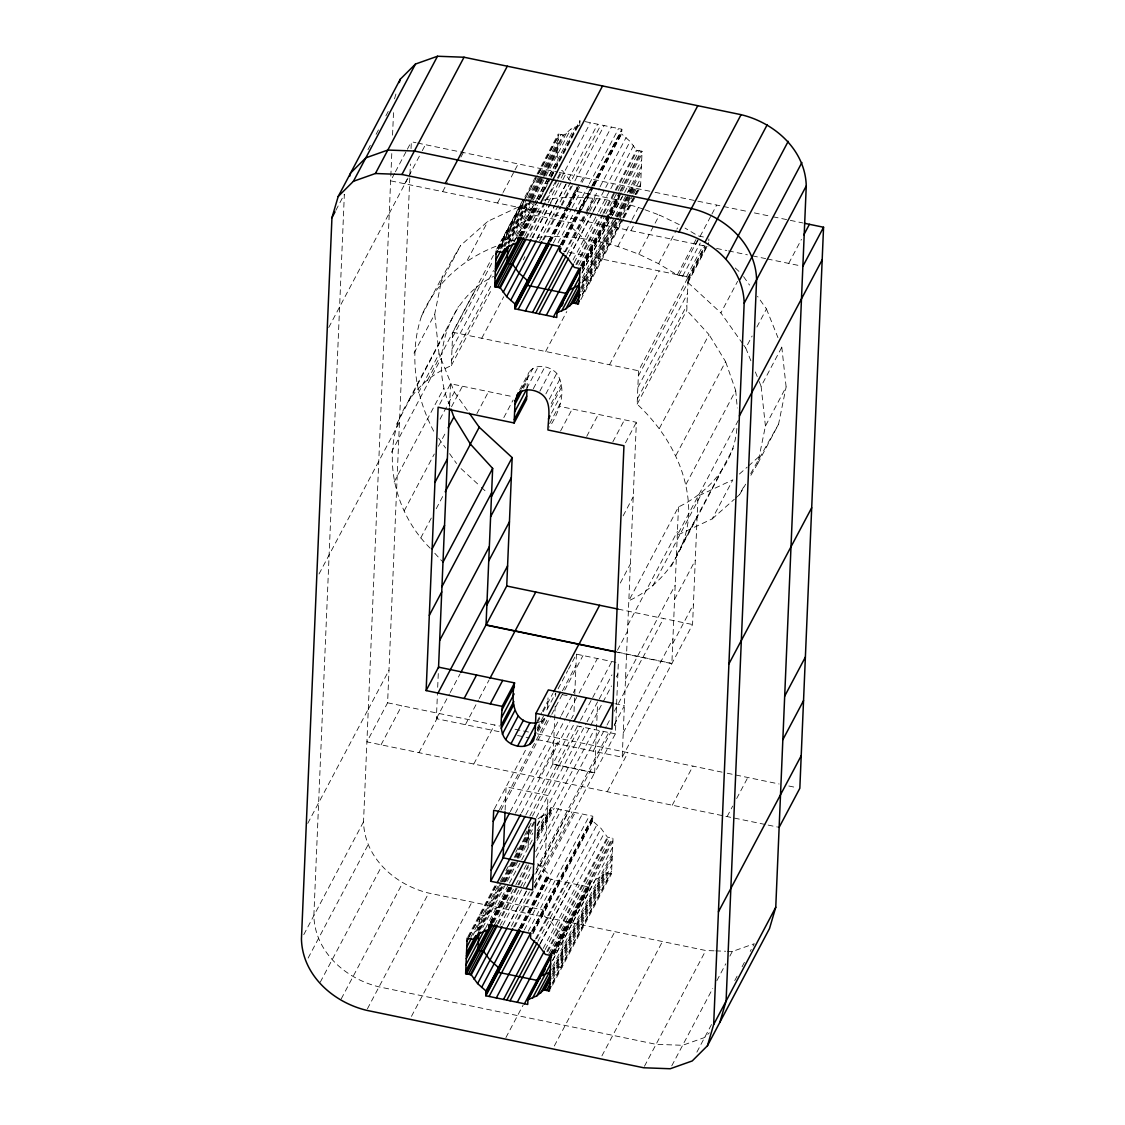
<?xml version="1.0" encoding="UTF-8"?>
<svg xmlns="http://www.w3.org/2000/svg" width="1125" height="1125" viewBox="0 0 1125 1125"><rect width="100%" height="100%" fill="white"/><g stroke="black" fill="none" stroke-linecap="round" stroke-linejoin="round"><path stroke-width="0.75" stroke-dasharray="5 3.75" d="M714.052 950.822L705.755 950.512L428.695 893.067C395.311 885.052 364.416 857.939 363.53 821.784L391.823 152.494M392.555 135.155L393.581 110.883M765 824.442L366.905 741.881L387.605 702.802L409.795 177.82M409.95 174.333L410.386 164.039M411.033 148.613L411.328 141.764L416.039 142.734M499.036 731.658L436.373 718.664L437.414 694.209M437.695 687.277L438.286 673.397M449.578 406.505L450.534 383.752L513.042 396.717M430.13 548.156C376.973 495.548 376.158 398.616 451.294 365.611L452.714 332.241L493.425 255.347M501.947 248.569L502.383 238.43L514.336 240.905M478.8 932.484L479.559 914.723L485.156 915.891L492.131 909.914L501.047 906.075L501.244 901.322L543.15 910.013L542.939 914.766L551.391 922.205L557.733 930.938L563.358 932.105L561.853 967.598L556.228 966.431L553.022 969.666L602.677 875.869L605.897 872.62L611.522 873.788L613.013 838.294L607.402 837.127L601.045 828.408L592.608 820.955L592.805 816.216L550.913 807.525L537.075 833.667M433.673 431.184C415.209 395.705 408.642 354.333 421.594 315.886C436.345 280.955 466.692 256.12 502.144 244.013L522.83 204.933L522.956 202.261M505.111 810.127L506.095 786.839L548.002 795.516L544.992 866.503L535.247 864.492M527.02 388.505L527.484 377.494L529.045 372.206C535.753 362.995 549.83 365.892 556.763 373.359C567.619 389.714 559.477 412.186 549.478 427.05M528.103 847.547L528.975 826.748M556.889 166.655L558.267 133.931L563.864 135.098L570.853 129.136L579.755 125.283M547.58 708.497L548.03 697.894M521.859 927.717L547.917 878.513L548.114 873.759L536.217 862.073M536.878 838.406L550.716 812.264L550.913 807.525M555.216 706.092L552.755 764.255L594.647 772.945L615.347 733.852L618.342 662.864L576.45 654.173L568.491 669.206M555.623 696.431L555.764 693.028L545.175 713.025M568.814 206.902L576.956 191.531L577.153 186.778L566.578 206.761M579.783 124.552L579.952 120.544L549.83 177.441M576.45 654.173L573.919 714.08L571.528 718.58M553.978 954.858L589.809 887.203L590.006 882.436L602.677 875.869M594.647 772.945L597.6 703.308M582.216 269.423L618.848 200.222L619.059 195.455L608.47 215.452M581.752 209.32L621.647 133.973L621.858 129.234L583.228 121.219M624.277 217.561L640.561 186.806L642.066 151.312L636.441 150.145L630.098 141.427L621.647 133.973M537.694 739.673L622.209 757.195L636.37 422.297L560.348 406.533M736.889 428.456C734.147 463.233 709.158 492.244 678.488 506.953L628.833 600.75C662.808 585.112 686.925 551.658 688.739 514.012C689.414 471.6 667.448 432.548 637.144 404.142L638.55 370.772L688.219 276.961L563.358 251.072M678.488 506.953L671.864 663.623L617.611 652.373M637.144 404.142L686.798 310.331L688.219 276.961M622.209 757.195L692.564 624.544L697.992 496.125L732.881 479.812L712.181 518.906L677.292 535.219L738.408 420.202M708.792 240.792L708.862 238.95M449.93 405.872C429.131 359.817 446.92 298.927 493.509 276.413M414.014 353.18L434.714 314.1L442.294 276.806L460.561 245.517L487.955 221.231L522.83 204.933M750.881 475.256L757.842 463.331L765.422 426.052L786.122 386.958L781.805 347.203L780.525 344.025M757.842 463.331L778.542 424.252L786.122 386.958M394.509 98.845L396.9 90.675M335.827 210.403L344.363 194.273L313.861 915.595C314.747 951.736 345.642 978.863 379.027 986.864L656.086 1044.323L682.636 1045.294L704.63 1037.503L709.312 1032.82M367.973 149.681L371.222 143.536M376.116 134.311L378.562 129.698M385.889 115.847L388.322 111.234M394.608 173.334L390.628 180.844L707.977 246.656M395.409 171.83L406.547 150.778M407.348 149.273L411.328 141.764M328.725 327.502L389.264 213.173M404.761 183.783L421.481 152.213M422.269 150.708L425.461 144.689M389.25 213.412L409.148 175.838M442.645 191.63L447.427 182.616M460.955 157.064L463.345 152.55M421.594 315.886L442.294 276.806M439.875 284.611L460.561 245.517M497.503 203.006L502.284 193.992M503.072 192.487L514.223 171.436M515.011 169.931L518.203 163.927M467.255 260.325L487.955 221.231M408.867 400.078L458.536 306.281M396.548 424.28L446.217 330.469M319.022 573.989L399.459 422.283M418.331 392.934L439.031 353.841L434.714 314.1M496.673 249.202L502.383 238.43M427.43 380.334L477.098 286.537M523.069 199.575L502.369 238.669L513.337 240.933L534.023 201.853M502.327 239.498L523.027 200.419M497.742 248.259L521.634 203.133M524.883 196.988L536.288 175.458M537.103 173.925L558.267 133.931M498.614 248.442L537.159 175.641M537.975 174.108L559.139 134.114M498.389 249.567L524.77 199.758M525.586 198.225L537.792 175.162M538.608 173.616L558.155 136.716M391.402 452.348L441.056 358.552M502.172 243.183L522.872 204.089M452.489 337.444L493.2 260.564M499.711 248.259L502.158 243.647M500.541 248.836L526.88 199.111M527.681 197.564L539.086 176.034M539.902 174.502L561.066 134.522M502.791 246.881L527.766 199.716M528.581 198.169L557.888 142.819M504.014 246.305L528.792 199.505M529.608 197.972L562.992 134.916M507.853 239.808L528.539 200.714M504.886 246.488L529.678 199.688M530.494 198.155L541.884 176.625M542.7 175.078L563.864 135.098M530.761 199.659L507.966 242.719L508.598 227.742L514.209 228.909L521.184 222.933L530.086 219.094L530.297 214.341L572.189 223.031L571.992 227.784L580.43 235.223L586.772 243.956L592.397 245.123L590.892 280.617L585.281 279.45L582.061 282.684L616.261 218.095M531.577 198.127L542.981 176.597M543.797 175.064L557.634 148.922M452.011 348.919L493.537 270.492M508.106 243.267L530.452 201.066M531.267 199.533L567.084 131.878M508.669 243.956L531.464 200.897M532.28 199.364L557.522 151.692M510.989 242.114L532.969 200.602M533.391 199.87L545.611 176.808M546.005 175.992L570.853 129.136M513.984 242.072L535.978 200.545M536.794 199.013L557.142 160.566M451.519 360.394L492.23 283.5M515.334 239.78L536.006 200.742M536.822 199.209L575.086 126.928M518.653 236.334L537.623 200.503M538.439 198.97L549.014 178.973M519.398 235.603L537.581 201.248M538.397 199.716L549.802 178.186M550.617 176.639L579.923 121.289M451.294 365.611L492.005 288.717M520.102 235.772L535.894 205.959M539.142 199.8L548.1 182.883M551.362 176.738L579.853 122.92M520.242 235.856L536.527 205.102M540.605 197.423L550.364 178.959M551.18 177.427L554.442 171.281M520.805 235.941L536.639 206.044M520.777 236.672L537.413 205.256M521.761 235.561L538.045 204.806M522.633 235.744L538.917 204.989M394.102 482.048L443.77 388.252M524.559 236.137L540.844 205.383M525.67 238.078L544.402 202.711M545.217 201.164L556.608 179.634M557.423 178.102L561.487 170.409L562.373 170.592L570.712 181.28M526.542 238.261L557.48 179.817M558.295 178.284L562.373 170.592M439.664 404.283L450.534 383.752M529.903 237.037L547.284 204.216M548.1 202.683L560.306 179.606M561.122 178.073L590.442 122.709M531.872 238.148L549.788 204.314M550.603 202.781L562.008 181.252M562.823 179.705L565.256 175.092M643.345 209.137C614.559 199.153 583.622 195.37 553.303 198.478L532.617 237.572L552.923 236.348L574.116 237.375L596.011 240.764L617.822 246.445L638.733 254.137L658.589 263.686L677.25 274.936L688.205 277.2L704.925 245.63M481.753 338.259L503.733 296.733M523.28 259.833L524.897 256.753M440.044 419.161L454.373 392.091L439.031 353.841M537.117 238.528L554.484 205.706M555.3 204.173L567.52 181.111M568.336 179.564L597.642 124.214M536.977 239.302L554.878 205.467M555.694 203.934L566.283 183.938M451.547 406.744L462.417 386.227M539.606 240.68L600.919 124.889M542.587 240.131L560.489 206.311M561.305 204.764L571.078 186.314M543.656 239.892L561.038 207.07M561.853 205.537L574.059 182.461M574.875 180.928L604.181 125.564M404.184 510.891L434.306 453.994M438.384 446.302L445.711 432.464M547.847 242.128L565.763 208.294M548.634 241.341L566.536 207.506M567.352 205.973L577.125 187.509M562.528 216.492L567.309 207.478M583.228 177.412L568.097 205.973L577.055 189.155M549.38 241.439L567.281 207.605M550.125 241.537L568.027 207.703M568.842 206.283L576.984 190.786M550.083 242.283L567.998 208.448M550.856 241.383L568.237 208.561M569.053 207.028L581.259 183.952M582.075 182.419L611.381 127.055M553.359 242.958L571.275 209.123M572.091 207.591L580.233 192.206M558.056 242.873L588.459 185.442M589.275 183.909L618.581 128.545M560.573 244.448L578.475 210.614M579.291 209.081L587.433 193.697M560.545 245.025L578.7 210.727M579.516 209.194L621.858 129.234M561.291 244.294L591.694 186.862M592.509 185.33L621.83 129.966M561.994 244.463L592.439 186.961M593.255 185.428L621.759 131.597M562.711 244.631L593.184 187.059M594 185.512L621.689 133.228M562.669 245.362L580.95 210.867M476.902 413.62L488.545 391.641M564.511 252.098L585.689 212.119M586.505 210.572L594.647 195.202M565.58 251.831L599.245 188.255M600.061 186.722L626.119 137.503M574.116 237.375L587.644 211.823M588.445 210.319L594.816 198.295M566.972 254.306L588.952 212.794M589.767 211.261L597.909 195.877M569.559 255.741L592.636 212.161M593.452 210.628L630.098 141.427M569.433 256.528L592.228 213.469M593.044 211.936L601.186 196.552M420.764 537.933L431.353 517.936M436.233 508.711L444.375 493.327M573.019 259.973L597.727 213.314M598.542 211.781L633.558 145.659M574.186 262.631L599.428 214.959M600.244 213.427L608.386 198.042M575.916 264.473L602.241 214.734M603.056 213.202L614.461 191.672M615.277 190.125L636.441 150.145M576.788 264.656L603.127 214.917M603.942 213.384L637.327 150.328M578.728 265.05L605.053 215.311M605.869 213.778L617.273 192.248M618.089 190.716L639.253 150.736M580.57 265.669L619.2 192.656M620.016 191.109L641.18 151.13M581.527 265.641L620.086 192.839M620.887 191.292L642.066 151.312M581.597 266.203L607.655 216.984M582.384 265.402L608.442 216.197M609.258 214.65L619.017 196.2M582.188 266.948L621.591 192.53M622.406 190.997L641.939 154.083M582.314 267.033L609.188 216.295M610.003 214.748L618.947 197.845M582.244 268.678L609.933 216.394M610.748 214.847L618.891 199.477M503.817 417.586L513.127 399.994M519.736 389.784L529.045 372.206M582.202 272.25L611.522 216.886M612.337 215.353L622.097 196.903M581.934 273.052L611.564 217.083M612.38 215.55L623.77 194.02M624.586 192.487L641.686 160.186M521.283 389.222L527.484 377.494M522.773 387.464L532.87 368.409M523.462 388.266L527.344 380.939M582.37 277.734L641.433 166.289M582.328 280.462L615.262 218.278M616.078 216.745L628.284 193.669M629.1 192.136L641.306 169.073M545.625 351.506L566.803 311.527M617.077 216.562L629.283 193.5M630.098 191.953L634.936 185.639L640.561 186.806M582.216 283.233L616.767 217.969M617.583 216.436L641.194 171.844M526.725 388.434L538.369 366.455M580.612 288.239L617.836 217.941M618.652 216.394L630.056 194.864M630.872 193.331L634.936 185.639M581.498 288.422L618.722 218.123M619.538 216.577L630.928 195.047M631.744 193.514L635.822 185.822M581.962 289.336L618.947 219.459M619.763 217.927L631.983 194.85M632.798 193.317L640.941 177.947M581.878 291.755L632.869 195.455M633.684 193.922L637.748 186.23M582.483 293.962L621.956 219.403M622.772 217.87L640.673 184.036M582.258 295.087L622.589 218.925M623.405 217.378L634.795 195.848M635.611 194.316L639.689 186.623M533.348 388.673L544.992 366.694M580.809 299.672L623.461 219.108M307.758 823.402L368.297 709.087M368.283 709.312L388.983 670.233M539.873 391.163L551.517 369.183M617.822 246.445L631.35 220.88M632.152 219.375L638.508 207.352M630.956 230.681L634.134 224.662M545.892 393.877L556.763 373.359M549.323 399.178L560.18 378.661M551.194 403.566L561.277 384.511M551.039 406.997L561.136 387.942M551.503 413.1L560.812 395.522M638.733 254.137L659.419 215.058L679.275 224.606L676.898 229.12M549.633 423.605L560.489 403.087M381.052 744.82L401.738 705.741M560.587 430.973L572.231 408.994M658.589 263.686L676.097 230.625M303.778 934.65L363.53 821.784M609.511 364.753L659.18 270.942M308.123 958.078L367.889 845.212M436.373 718.664L449.395 694.055M450.211 692.522L459.984 674.072M418.936 752.681L439.622 713.587M586.716 436.402L598.359 414.408M677.25 274.936L697.148 237.347M678.952 275.287L698.062 239.203M695.981 244.167L711.112 215.606M711.9 214.102L716.681 205.088M682.72 276.061L700.242 243M686.489 276.848L703.209 245.278M688.177 278.044L704.883 246.473M688.092 279.872L705.6 246.797M688.022 281.714L708.708 242.62M638.325 375.989L708.68 243.464M320.259 982.195L381.572 866.405M637.847 387.45L687.516 293.653M612.858 441.816L624.487 419.836M637.355 398.925L687.023 305.128M465.412 724.683L478.434 700.073M479.25 698.541L489.023 680.091M625.5 442.814L636.37 422.297M341.227 998.902L402.539 883.111M473.78 764.044L494.48 724.964M659.362 428.428L709.031 334.617L686.798 310.331M742.781 343.828L720.9 312.919L737.606 281.348M623.138 515.855L633.22 496.8M367.397 1008.858L428.695 893.067M675.942 455.456L725.611 361.659L709.031 334.617M537.033 721.434L541.688 712.645M542.475 711.183L547.903 700.917M537.441 722.545L539.873 717.933M543.136 711.788L552.909 693.337M494.452 808.819L526.458 748.392M537.033 728.395L544.472 714.361M558.141 688.753L567.689 670.711M537.398 729.816L542.053 721.027L545.878 717.23L537.328 733.345M537.342 730.983L544.331 717.792M499.416 809.648L547.973 717.961M562.444 690.82L575.986 665.269M788.723 263.391L801.45 239.344M620.297 583.031L630.38 563.991M501.005 810.169L550.913 715.922M551.728 714.375L562.303 694.392M564.694 690.117L582.989 655.538M750.881 360.788L745.763 348.033L752.133 336.009M756.914 326.995L766.462 308.953L757.505 296.311M510.3 811.561L560.616 716.737M561.417 715.233L572.555 694.181M573.356 692.677L574.945 689.667M686.025 484.298L735.694 390.502L725.611 361.659M515.405 813.164L565.312 718.903M566.128 717.37L576.717 697.373M579.094 693.098L597.403 658.519M411.455 1016.367L471.994 902.039M538.819 777.53L559.505 738.45M521.48 812.897L553.233 752.92M553.219 753.159L570.727 720.084M525.895 814.767L573.441 725.161L615.347 733.852M627.792 625.191L677.461 531.394M617.456 650.222L627.539 631.167M529.805 816.145L579.712 721.884M580.528 720.352L591.117 700.355M592.692 697.584L611.803 661.514M652.697 586.027L702.366 492.216M467.916 936.703L495.844 883.969M532.434 816.117L559.308 765.38M468.788 936.886L496.716 884.152M559.294 765.605L579.994 726.525M469.35 936.548L496.533 885.206M765.422 426.052L761.105 386.297L781.805 347.203M470.714 937.294L499.458 883.012M500.273 881.48L502.72 876.853M505.969 870.708L508.416 866.095M515.742 852.258L519.806 844.566M524.7 835.341L531.211 823.036M472.978 935.325L500.358 883.617M501.159 882.084L513.38 859.022M514.195 857.475L528.848 829.8M475.748 931.823L501.384 883.406M502.2 881.873L514.406 858.811M515.222 857.264L533.953 821.897M536.358 817.509L586.266 723.248M587.081 721.702L597.656 701.719M599.245 698.948L611.972 674.888M477.394 930.544L502.256 883.589M503.072 882.056L515.292 858.994M516.094 857.447L534.825 822.08M676.448 555.272L697.148 516.192M683.578 542.081L733.247 448.284M478.927 929.7L503.353 883.575M504.169 882.028L516.375 858.966M517.191 857.433L528.595 835.903M671.259 566.283L720.928 472.472M479.067 930.248L503.845 883.434M504.661 881.902L514.434 863.452M517.683 857.292L533.152 828.084M480.431 929.405L504.858 883.266M505.673 881.733L517.078 860.203M517.894 858.67L528.469 838.673M482.766 927.562L532.842 833.034M536.92 825.342L541.8 816.117L550.716 812.264M537.441 825.666L611.508 685.983M616.289 676.969L617.878 673.959M485.508 928.238L508.556 884.447M509.4 883.111L533.011 838.519M537.089 830.827L546.047 813.909M490.388 921.853L508.57 887.484M490.345 922.584L509.358 886.697M537.047 834.413L550.884 808.27M491.062 922.753L510.103 886.781M536.977 836.044L550.814 809.902M491.203 922.837L509.934 887.47M491.766 922.922L510.848 886.88M536.906 837.675L573.708 768.361M492.511 922.191L510.82 887.625M573.708 768.6L594.394 729.506M492.708 922.542L511.439 887.175M493.594 922.725L511.847 888.159M537.089 840.502L554.189 808.2M494.705 924.652L515.053 886.219M515.869 884.672L528.075 861.609M625.514 678.98L675.183 585.169M497.433 923.513L530.002 862.003M535.627 851.541L600.131 729.928M498.319 923.695L528.441 866.798M500.091 925.481L531.267 866.587M536.147 857.362L561.389 809.691M593.17 751.177L606.206 726.567M607.022 725.034L610.27 718.889M614.348 711.197L642.839 657.366M642.825 657.605L663.525 618.525M674.578 599.414L695.278 560.334M502.833 925.13L531.337 871.312M536.119 869.555L608.794 732.502M614.306 724.725L624.389 705.67L614.208 703.561M507.291 926.986L526.261 891.155M536.034 872.705L568.603 811.195M507.923 926.283L526.655 890.916M535.612 873.998L611.044 731.784M614.222 725.766L615.811 722.756M735.666 498.094L739.575 494.62L745.144 484.102M750.713 473.569L778.542 424.252M511.341 926.198L529.538 891.83M534.417 882.605L571.866 811.87M534.136 887.034L594.661 772.706L552.769 764.016M513.534 927.112L533.897 888.68M534.712 887.133L543.67 870.216M514.617 926.873L575.142 812.545M519.609 927.577L548.114 873.759M519.581 928.322L548.086 874.491M623.25 732.755L672.919 638.944M520.327 928.42L548.016 876.136M521.072 928.519L547.945 877.767M521.803 928.364L582.342 814.036M672.722 643.556L693.408 604.477M524.32 929.939L551.194 879.188M528.23 931.317L589.542 815.527M531.52 931.43L558.394 880.678M532.28 930.53L592.805 816.216M532.252 931.275L592.777 816.947M532.955 931.444L592.706 818.578M607.233 791.719L627.933 752.639M532.884 933.075L592.636 820.209M532.856 933.82L592.608 820.955M535.472 939.08L565.594 882.183M536.541 938.812L597.066 824.484M537.933 941.288L568.87 882.858M539.747 944.198L601.045 828.408M540.394 943.509L572.147 883.533M543.206 948.431L604.505 832.641M545.147 949.612L579.333 885.023M546.862 951.455L607.402 837.127M547.748 951.638L608.273 837.309M548.902 953.508L610.214 837.717M505.912 1037.573L523.252 1004.836M550.125 954.084L567.225 921.797M550.716 954.183L612.141 838.111M551.714 954.084L613.013 838.294M552.558 953.184L590.006 882.436M552.53 953.916L589.978 883.181M612.9 841.064L553.148 953.93L589.908 884.827M554.02 954.113L589.837 886.458M552.347 960.764L594.689 880.805M552.895 960.033L612.647 847.167M552.516 966.248L612.38 853.284M552.516 968.906L612.267 856.055M552.389 971.677L612.155 858.825M552.347 973.758L605.897 872.62M552.459 975.403L606.769 872.803M552.909 976.317L611.888 864.928M552.839 978.736L608.709 873.211M552.656 982.406L611.634 871.017M552.431 983.531L610.636 873.605M552.544 985.177L611.522 873.788M672.258 805.205L692.958 766.125M554.316 1045.983L614.841 931.669M727.116 816.581L732.684 806.063M736.664 798.539L747.816 777.502M601.931 1055.869L662.456 941.541M644.442 1066.303L705.755 950.512M671.766 1065.825L712.758 988.397M716.836 980.719L725.794 963.802M729.858 956.109L732.305 951.497L754.298 943.706L750.22 951.384M696.867 1052.156L711.956 1023.666M734.752 980.606L737.198 975.994M742.078 966.769L745.341 960.609M739.575 494.62L745.664 484.186M739.406 474.033L747.225 467.1M748.533 465.947L760.261 455.527M712.181 518.906L734.358 499.247M627.975 191.616L631.73 188.887M538.045 818.859L541.8 816.117M536.555 722.981L542.053 721.027M543.67 200.166L553.303 198.478M715.711 950.878L725.667 951.244M727.327 951.314L732.305 951.497M417.6 143.058L557.55 172.083M559.266 172.434L649.941 191.236M655.073 192.305L696.136 200.827M697.852 201.178L721.814 206.142M723.53 206.508L747.534 211.486M754.383 212.906L769.809 216.098M773.17 216.802L802.828 222.947M576.956 191.531L618.848 200.222M703.42 236.981L697.936 235.842L685.027 228.066M716.555 248.428L726.834 250.566M728.55 250.917L747.408 254.827M752.484 255.881L765.661 258.609M767.306 258.961L799.72 265.683M452.714 332.241L638.55 370.772M618.131 609.103L692.564 624.544M617.625 652.148L671.878 663.398M562.303 694.617L567.098 695.616M387.605 702.802L499.612 726.033M515.011 729.225L528.708 732.066M537.258 733.838L725.527 772.875M727.242 773.227L779.105 783.984M788.836 786.009L796.697 787.641M517.528 735.483L529.298 737.93M768.15 825.089L777.572 827.044M547.917 878.513L589.809 887.203M644.948 209.728L659.419 215.058M735.258 267.989L741.586 273.825M687.98 282.544L720.9 312.919M461.081 468.633L480.066 486.155M481.331 487.322L487.659 493.172M434.798 553.261L441.816 560.939M743.583 276.637L749.545 285.075M743.78 345.234L745.763 348.033M454.373 392.091L467.297 410.358M438.652 438.202L445.613 448.045M449.592 453.656L456.553 463.5M766.462 308.953L777.966 337.641M755.353 371.953L758.545 379.913M759.192 381.516L761.105 386.297M735.694 390.502L737.283 407.967"/><path stroke-width="1.5" d="M331.945 217.73L301.444 939.038C302.344 975.192 333.225 1002.305 366.609 1010.32L643.669 1067.766L670.219 1068.75L692.212 1060.959L707.442 1045.758L769.528 928.505L775.758 907.27L806.259 185.963C805.373 149.808 774.478 122.681 741.08 114.68L464.034 57.234L437.498 56.25L415.491 64.041L400.261 79.242L338.189 196.495L331.945 217.73L335.053 211.866M426.136 690.581L438.553 667.139L514.575 682.903L502.158 706.359L426.136 690.581L438.117 407.208L514.139 422.972L526.556 399.53L526.964 390.023M438.511 668.194L449.494 408.248M551.742 954.717L527.92 999.689L527.723 1004.456L485.831 995.766L486.028 991.013L477.591 983.573L471.248 974.827L465.637 973.673L467.142 938.18L472.739 939.333L479.714 933.37L488.63 929.517L491.738 923.653M580.781 267.736L556.973 312.708L556.777 317.475L514.87 308.784L515.081 304.031L506.644 296.592L500.287 287.845L494.691 286.692L496.181 251.198L501.792 252.352L508.767 246.389L517.669 242.536L520.003 238.148M615.938 652.036L486.028 625.092L492.652 468.408L470.433 444.122L453.853 417.094L451.055 409.078M478.687 935.255L478.055 950.217L483.666 951.384L490.008 960.117L498.445 967.556L498.248 972.309L536.864 980.325M507.741 248.273L507.108 263.236L512.705 264.403L519.061 273.136L527.484 280.575L527.288 285.328L565.917 293.344M488.63 929.517L488.827 924.778L530.733 933.469L530.522 938.208L538.973 945.661L545.316 954.38L550.941 955.547L549.436 991.041L543.811 989.873L536.85 995.85L527.92 999.689M490.683 881.269L493.678 810.281L535.584 818.972L532.575 889.959L490.683 881.269L525.08 816.3M517.669 242.536L517.88 237.797L559.772 246.488L559.575 251.227L568.013 258.68L574.355 267.398L579.98 268.566L578.475 304.059L572.864 302.892L565.889 308.869L556.973 312.708M486.028 625.092L506.728 586.013L512.156 457.594L479.236 427.219L469.294 413.17M600.089 726.666L612.506 703.209L548.367 689.906L535.95 713.362L535.022 735.384L533.461 740.686C528.37 747.942 518.091 747.605 510.989 743.709C497.053 736.355 501.933 718.931 502.158 706.359M514.139 422.972L515.067 400.95L518.189 392.723M505.041 811.87L503.1 857.827L533.644 864.155M536.555 722.981C512.958 724.655 510.694 700.819 514.575 682.903M540.239 978.623L540.337 976.247L549.267 972.408M569.362 290.011L578.306 285.427M707.442 1045.758L713.672 1024.523L744.173 303.216C743.287 267.061 712.406 239.934 679.008 231.933L401.948 174.488L375.412 173.503L353.419 181.294L338.189 196.495M804.473 223.284L823.556 227.25L799.833 788.287L779.133 827.367M349.636 176.316L350.606 173.039L365.822 157.852L387.83 150.047L414.366 151.031L691.425 208.491C724.809 216.492 755.705 243.619 756.591 279.759L726.089 1001.081L719.859 1022.302M399.305 82.505L400.261 79.242M353.419 181.294L415.491 64.041M375.412 173.503L437.498 56.25M401.948 174.488L464.034 57.234M445.247 183.459L507.319 66.206M496.069 253.969L497.616 251.03M495.816 260.072L500.47 251.283M495.548 266.175L504.858 248.583M495.436 268.945L507.08 246.966M495.323 271.716L509.358 245.194M495.056 277.819L513.169 243.605M517.781 240.173L519.328 237.234M494.803 283.922L518.611 238.936M517.711 241.805L520.031 237.403M494.691 286.692L520.13 238.627M495.562 286.875L521.817 237.277M540.478 203.217L602.564 85.95M497.489 287.269L523.744 237.67M499.416 287.663L524.855 239.611M500.287 287.845L525.727 239.794M503.17 292.345L531.07 239.681M506.644 296.592L536.161 240.848M510.623 300.502L541.772 241.678M448.158 427.852L453.853 417.094M515.081 304.031L547.031 243.675M515.039 304.777L547.819 242.873M514.969 306.408L548.564 242.972M514.898 308.039L549.309 243.07M514.87 308.784L549.267 243.816M518.147 309.459L552.544 244.491M525.347 310.964L559.758 245.981M434.939 482.442L447.356 458.986M559.575 251.227L561.122 248.302M532.561 312.455L563.695 253.631M535.837 313.13L566.156 255.853M539.1 313.805L568.617 258.061M469.688 445.261L479.236 427.219M445.191 491.794L470.433 444.122M546.3 315.295L573.37 264.178M553.5 316.8L578.939 268.734M432.127 548.902L444.544 525.445M556.945 313.453L579.938 270.014M561.53 306.295L563.077 303.37M561.642 311.077L579.769 276.863M515.067 400.95L520.509 390.684M514.927 404.395L521.916 391.205M565.889 308.869L579.938 282.347M569.644 306.141L579.727 287.086M514.603 411.961L526.247 389.981M572.864 302.892L579.839 289.702M573.736 303.075L579.952 291.361M514.294 419.527L526.697 396.084M575.663 303.483L580.331 294.694M577.603 303.877L579.15 300.952M442.983 562.219L492.652 468.408M441.956 586.659L491.625 492.863M635.709 222.961L697.795 105.708M491.456 496.673L512.156 457.594M429.314 615.361L441.731 591.905M490.613 516.741L511.313 477.647M548.395 418.964L549.942 416.039M439.678 640.434L489.347 546.638M488.742 560.883L509.442 521.803M679.008 231.933L741.08 114.68M438.019 693.056L487.069 600.413M486.886 605.025L507.572 565.945M460.8 672.525L486.042 624.853L615.938 651.797M705.178 241.889L767.264 124.636M464.147 698.47L476.564 675.014M489.839 678.544L535.767 592.031M490.275 703.884L502.692 680.442M726.131 258.581L788.217 141.328M502.017 709.791L514.434 686.348M501.694 717.37L514.111 693.914M501.37 724.936L513.788 701.48M501.23 728.381L513.647 704.925M739.828 279.773L801.9 162.52M502.327 734.231L514.744 710.775M505.744 739.519L518.161 716.077M510.989 743.709L523.406 720.253M744.173 303.216L806.259 185.963M517.514 746.198L529.931 722.742M524.138 746.437L535.781 724.444M553.725 691.791L578.953 644.119M578.953 644.358L599.639 605.278M529.636 744.483L535.852 732.755M547.833 715.823L560.25 692.367M493.214 821.377L498.642 811.111M803.841 234.83L809.409 224.311M492.173 845.775L509.484 813.094M802.856 266.33L823.556 227.25M491.147 870.173L520.664 814.43M573.961 721.237L586.378 697.795M739.406 415.912L822.178 259.819M497.222 882.633L531.633 817.664M467.03 940.95L468.577 938.011M466.763 947.053L471.417 938.264M466.509 953.156L475.819 935.564M466.397 955.927L478.8 932.484M466.27 958.697L480.319 932.175M466.017 964.8L484.945 929.053M488.728 927.155L490.289 924.216M465.764 970.903L487.125 930.53M488.756 927.45L490.388 924.384M488.658 928.786L490.992 924.384M511.622 885.614L534.628 842.175M465.637 973.673L491.892 924.075M466.509 973.856L491.962 925.791M468.436 974.25L494.705 924.652M470.363 974.644L496.631 925.059M471.248 974.827L497.503 925.242M474.131 979.327L502.017 926.663M526.036 888.595L533.784 873.942M477.591 983.573L507.108 927.83M481.584 987.483L512.719 928.659M486.028 991.013L518.808 929.109M486 991.758L518.766 929.855M485.93 993.389L519.511 929.953M485.859 995.02L519.441 931.584M485.831 995.766L520.228 930.797M489.108 996.441L523.505 931.472M496.308 997.945L530.705 932.963M503.508 999.436L534.656 940.612M506.784 1000.111L537.117 942.834M510.061 1000.786L539.578 945.042M517.261 1002.277L544.331 951.159M524.461 1003.781L550.716 954.183M528.666 998.972L540.309 976.992M541.125 975.445L551.714 955.463M541.87 975.544L545.133 969.398M532.603 998.058L550.716 963.844M536.85 995.85L550.884 969.328M540.605 993.122L550.688 974.067M543.811 989.873L550.8 976.683M544.697 990.056L550.898 978.342M546.623 990.464L550.505 983.138M548.55 990.858L550.884 986.47M728.93 663.862L811.688 507.769M784.688 696.164L805.373 657.084M782.845 739.688L803.545 700.594M718.439 911.827L801.211 755.719M713.672 1024.523L775.758 907.27M516.642 395.648C521.719 388.392 531.998 388.73 539.1 392.625C553.036 399.98 548.156 417.403 547.931 429.975L623.953 445.739L611.972 729.127L535.95 713.362M506.728 586.013L618.131 609.103"/></g></svg>
